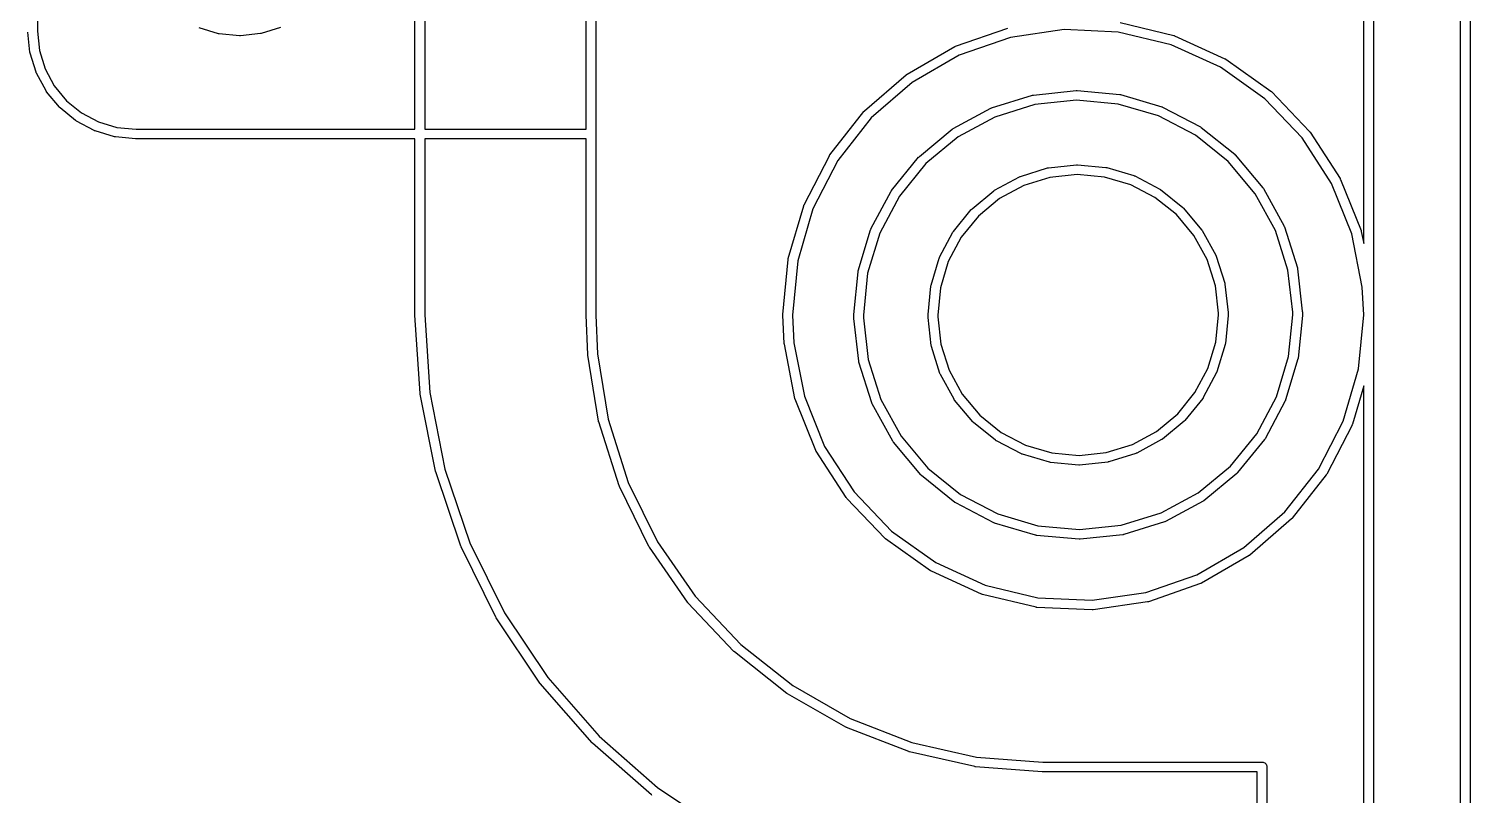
# Model space of a CAD drawing. Extents: x -9 to 156, y -358 to -97.
# Drawn here: x 134.04 to 156.38, y -119.94 to -108.07 of the extents above; entities that cross this region are included whole.
import ezdxf

# ---------------------------------------------------------------- set-up
doc = ezdxf.new("R2010")
doc.units = 0
doc.layers.add('BLACK', color=7, linetype='CONTINUOUS')

msp = doc.modelspace()

# ---------------------------------------------------------------- linework, layer by layer
at = {"layer": 'BLACK', "linetype": 'CONTINUOUS'}
for p, q in [((142.675, -109.625), (142.675, -100.825)), ((142.825, -100.754), (142.825, -109.696)), ((134.175, -103.125), (134.175, -108.096)), ((140.025, -109.625), (140.025, -103.125)), ((140.175, -103.054), (140.175, -109.625)), ((154.725, -111.395), (154.725, -103.504)), ((154.875, -103.575), (154.875, -181.425)), ((156.225, -181.425), (156.225, -103.575)), ((156.375, -103.504), (156.375, -181.496)), ((136.979, -108.144), (136.679, -108.055)), ((137.942, -108.047), (137.644, -108.139)), ((148.402, -108.338), (149.21, -108.057)), ((150.084, -108.081), (149.252, -108.201)), ((150.923, -108.119), (150.084, -108.081)), ((150.952, -107.972), (151.783, -108.172)), ((134.058, -108.43), (134.025, -108.119)), ((134.175, -108.096), (134.175, -108.1)), ((134.175, -108.1), (134.175, -108.104)), ((134.175, -108.104), (134.175, -108.107)), ((134.175, -108.107), (134.207, -108.407)), ((136.986, -108.145), (136.979, -108.144)), ((136.992, -108.146), (136.986, -108.145)), ((136.993, -108.146), (136.992, -108.146)), ((137.304, -108.175), (136.993, -108.146)), ((136.993, -108.146), (136.993, -108.146)), ((136.993, -108.146), (136.993, -108.146)), ((137.311, -108.175), (137.304, -108.175)), ((137.318, -108.175), (137.311, -108.175)), ((137.319, -108.175), (137.318, -108.175)), ((137.63, -108.142), (137.319, -108.175)), ((137.319, -108.175), (137.319, -108.175)), ((137.319, -108.175), (137.319, -108.175)), ((137.636, -108.141), (137.63, -108.142)), ((137.643, -108.139), (137.636, -108.141)), ((137.644, -108.139), (137.643, -108.139)), ((137.644, -108.139), (137.644, -108.139)), ((149.252, -108.201), (148.458, -108.477)), ((151.741, -108.316), (150.923, -108.119)), ((152.506, -108.664), (151.741, -108.316)), ((151.783, -108.172), (151.79, -108.174)), ((151.79, -108.174), (151.793, -108.176)), ((151.793, -108.176), (151.796, -108.177)), ((151.796, -108.177), (152.574, -108.531)), ((134.059, -108.436), (134.058, -108.43)), ((134.061, -108.443), (134.059, -108.436)), ((134.061, -108.444), (134.061, -108.443)), ((134.153, -108.742), (134.061, -108.444)), ((134.207, -108.407), (134.294, -108.691)), ((147.649, -108.772), (148.389, -108.344)), ((148.458, -108.477), (147.731, -108.898)), ((148.389, -108.344), (148.396, -108.34)), ((148.396, -108.34), (148.399, -108.339)), ((148.399, -108.339), (148.402, -108.338)), ((152.574, -108.531), (152.574, -108.531)), ((152.574, -108.531), (152.574, -108.531)), ((152.574, -108.531), (152.581, -108.534)), ((152.581, -108.534), (152.584, -108.536)), ((152.584, -108.536), (152.587, -108.538)), ((152.587, -108.538), (153.284, -109.032)), ((134.156, -108.748), (134.153, -108.742)), ((134.159, -108.755), (134.156, -108.748)), ((134.159, -108.756), (134.159, -108.755)), ((134.308, -109.03), (134.159, -108.756)), ((134.294, -108.691), (134.436, -108.953)), ((153.191, -109.151), (152.506, -108.664)), ((134.436, -108.953), (134.626, -109.182)), ((146.992, -109.34), (147.638, -108.78)), ((147.731, -108.898), (147.096, -109.449)), ((147.638, -108.78), (147.643, -108.775)), ((147.643, -108.775), (147.646, -108.774)), ((147.646, -108.774), (147.649, -108.772)), ((134.311, -109.036), (134.308, -109.03)), ((134.315, -109.042), (134.311, -109.036)), ((134.316, -109.043), (134.315, -109.042)), ((134.515, -109.283), (134.316, -109.043)), ((134.316, -109.043), (134.316, -109.043)), ((134.316, -109.043), (134.316, -109.043)), ((134.626, -109.182), (134.856, -109.37)), ((148.96, -109.294), (149.594, -109.098)), ((149.594, -109.098), (149.595, -109.097)), ((149.594, -109.098), (149.594, -109.098)), ((149.595, -109.097), (149.602, -109.096)), ((149.602, -109.096), (149.608, -109.095)), ((149.608, -109.095), (150.268, -109.025)), ((150.277, -109.175), (149.631, -109.243)), ((150.268, -109.025), (150.268, -109.025)), ((150.268, -109.025), (150.268, -109.025)), ((150.268, -109.025), (150.269, -109.025)), ((150.269, -109.025), (150.276, -109.025)), ((150.276, -109.025), (150.283, -109.025)), ((150.923, -109.234), (150.277, -109.175)), ((150.283, -109.025), (150.944, -109.086)), ((150.944, -109.086), (150.944, -109.086)), ((150.944, -109.086), (150.944, -109.086)), ((150.944, -109.086), (150.945, -109.086)), ((150.945, -109.086), (150.952, -109.087)), ((150.952, -109.087), (150.958, -109.088)), ((150.958, -109.088), (151.595, -109.276)), ((153.772, -109.758), (153.191, -109.151)), ((153.284, -109.032), (153.29, -109.037)), ((153.29, -109.037), (153.292, -109.039)), ((153.292, -109.039), (153.295, -109.042)), ((153.295, -109.042), (153.886, -109.659)), ((134.52, -109.288), (134.515, -109.283)), ((134.524, -109.293), (134.52, -109.288)), ((134.525, -109.293), (134.524, -109.293)), ((134.767, -109.491), (134.525, -109.293)), ((134.525, -109.293), (134.525, -109.293)), ((134.525, -109.293), (134.525, -109.293)), ((134.856, -109.37), (135.119, -109.51)), ((146.454, -110.023), (146.982, -109.35)), ((146.982, -109.35), (146.987, -109.345)), ((146.987, -109.345), (146.99, -109.343)), ((146.99, -109.343), (146.992, -109.34)), ((148.363, -109.615), (148.947, -109.3)), ((148.947, -109.3), (148.948, -109.299)), ((148.948, -109.299), (148.954, -109.297)), ((148.954, -109.297), (148.96, -109.294)), ((149.631, -109.243), (149.012, -109.435)), ((151.545, -109.417), (150.923, -109.234)), ((152.12, -109.718), (151.545, -109.417)), ((151.595, -109.276), (151.595, -109.276)), ((151.595, -109.276), (151.595, -109.276)), ((151.595, -109.276), (151.596, -109.276)), ((151.596, -109.276), (151.602, -109.279)), ((151.602, -109.279), (151.608, -109.281)), ((151.608, -109.281), (152.196, -109.589)), ((134.773, -109.495), (134.767, -109.491)), ((134.778, -109.498), (134.773, -109.495)), ((134.779, -109.499), (134.778, -109.498)), ((135.055, -109.645), (134.779, -109.499)), ((135.061, -109.648), (135.055, -109.645)), ((135.068, -109.651), (135.061, -109.648)), ((135.069, -109.651), (135.068, -109.651)), ((135.368, -109.741), (135.069, -109.651)), ((135.069, -109.651), (135.069, -109.651)), ((135.069, -109.651), (135.069, -109.651)), ((135.119, -109.51), (135.404, -109.596)), ((135.404, -109.596), (135.704, -109.625)), ((135.704, -109.625), (140.025, -109.625)), ((140.175, -109.625), (142.675, -109.625)), ((147.096, -109.449), (146.577, -110.11)), ((147.84, -110.046), (148.351, -109.623)), ((148.351, -109.623), (148.352, -109.623)), ((148.352, -109.623), (148.357, -109.619)), ((148.357, -109.619), (148.363, -109.615)), ((149.012, -109.435), (148.441, -109.744)), ((152.196, -109.589), (152.196, -109.589)), ((152.196, -109.589), (152.196, -109.589)), ((152.196, -109.589), (152.197, -109.589)), ((152.197, -109.589), (152.203, -109.593)), ((152.203, -109.593), (152.209, -109.597)), ((152.209, -109.597), (152.726, -110.012)), ((135.374, -109.743), (135.368, -109.741)), ((135.381, -109.744), (135.374, -109.743)), ((135.382, -109.744), (135.381, -109.744)), ((135.692, -109.775), (135.382, -109.744)), ((135.696, -109.775), (135.692, -109.775)), ((140.025, -109.775), (135.696, -109.775)), ((140.025, -112.496), (140.025, -109.775)), ((142.675, -109.775), (140.175, -109.775)), ((140.175, -109.775), (140.175, -112.496)), ((142.675, -112.496), (142.675, -109.775)), ((142.825, -109.696), (142.825, -109.7)), ((142.825, -109.7), (142.825, -109.704)), ((142.825, -109.704), (142.825, -112.496)), ((148.441, -109.744), (147.941, -110.157)), ((152.626, -110.125), (152.12, -109.718)), ((154.228, -110.464), (153.772, -109.758)), ((153.886, -109.659), (153.89, -109.665)), ((153.89, -109.665), (153.892, -109.668)), ((153.892, -109.668), (153.895, -109.67)), ((153.895, -109.67), (154.358, -110.388)), ((146.055, -110.795), (146.447, -110.035)), ((146.447, -110.035), (146.45, -110.028)), ((146.45, -110.028), (146.452, -110.026)), ((146.452, -110.026), (146.454, -110.023)), ((147.41, -110.571), (147.829, -110.057)), ((147.829, -110.057), (147.83, -110.056)), ((147.83, -110.056), (147.835, -110.051)), ((147.835, -110.051), (147.84, -110.046)), ((152.726, -110.012), (152.727, -110.013)), ((152.727, -110.013), (152.731, -110.018)), ((152.731, -110.018), (152.736, -110.023)), ((152.736, -110.023), (153.163, -110.531)), ((146.577, -110.11), (146.192, -110.857)), ((147.941, -110.157), (147.531, -110.66)), ((149.406, -110.354), (149.825, -110.224)), ((149.825, -110.224), (149.825, -110.224)), ((149.825, -110.224), (149.826, -110.224)), ((149.826, -110.224), (149.833, -110.223)), ((149.833, -110.223), (149.84, -110.221)), ((149.84, -110.221), (150.276, -110.175)), ((150.285, -110.325), (149.863, -110.37)), ((150.276, -110.175), (150.276, -110.175)), ((150.276, -110.175), (150.276, -110.175)), ((150.276, -110.175), (150.277, -110.175)), ((150.277, -110.175), (150.284, -110.175)), ((150.284, -110.175), (150.291, -110.175)), ((150.707, -110.364), (150.285, -110.325)), ((150.291, -110.175), (150.728, -110.215)), ((150.728, -110.215), (150.728, -110.215)), ((150.728, -110.215), (150.728, -110.215)), ((150.728, -110.215), (150.729, -110.215)), ((150.729, -110.215), (150.736, -110.217)), ((150.736, -110.217), (150.743, -110.218)), ((150.743, -110.218), (151.164, -110.342)), ((153.043, -110.622), (152.626, -110.125)), ((149.006, -110.569), (149.392, -110.36)), ((149.457, -110.495), (149.084, -110.697)), ((149.392, -110.36), (149.393, -110.359)), ((149.393, -110.359), (149.4, -110.357)), ((149.4, -110.357), (149.406, -110.354)), ((149.863, -110.37), (149.457, -110.495)), ((151.115, -110.484), (150.707, -110.364)), ((151.491, -110.68), (151.115, -110.484)), ((151.164, -110.342), (151.165, -110.342)), ((151.165, -110.342), (151.171, -110.345)), ((151.171, -110.345), (151.178, -110.347)), ((151.178, -110.347), (151.567, -110.551)), ((153.163, -110.531), (153.163, -110.531)), ((153.163, -110.531), (153.163, -110.531)), ((153.163, -110.531), (153.164, -110.532)), ((153.164, -110.532), (153.167, -110.537)), ((153.167, -110.537), (153.171, -110.543)), ((153.171, -110.543), (153.491, -111.124)), ((154.542, -111.243), (154.228, -110.464)), ((154.358, -110.388), (154.362, -110.395)), ((154.362, -110.395), (154.363, -110.398)), ((154.363, -110.398), (154.365, -110.401)), ((154.365, -110.401), (154.684, -111.194)), ((147.09, -111.169), (147.402, -110.583)), ((147.531, -110.66), (147.226, -111.233)), ((147.402, -110.582), (147.406, -110.577)), ((147.402, -110.583), (147.402, -110.582)), ((147.406, -110.577), (147.41, -110.571)), ((148.656, -110.857), (148.994, -110.577)), ((149.084, -110.697), (148.757, -110.968)), ((148.994, -110.577), (148.995, -110.576)), ((148.994, -110.577), (148.994, -110.577)), ((148.994, -110.577), (148.994, -110.577)), ((148.995, -110.576), (149, -110.573)), ((149, -110.573), (149.006, -110.569)), ((151.822, -110.946), (151.491, -110.68)), ((151.567, -110.551), (151.567, -110.551)), ((151.567, -110.551), (151.568, -110.551)), ((151.568, -110.551), (151.573, -110.555)), ((151.573, -110.555), (151.579, -110.559)), ((151.579, -110.559), (151.921, -110.834)), ((153.356, -111.19), (153.043, -110.622)), ((145.809, -111.628), (146.05, -110.808)), ((146.192, -110.857), (145.955, -111.663)), ((146.05, -110.808), (146.052, -110.801)), ((146.052, -110.801), (146.054, -110.798)), ((146.054, -110.798), (146.055, -110.795)), ((148.368, -111.207), (148.645, -110.867)), ((148.757, -110.968), (148.489, -111.297)), ((148.645, -110.867), (148.646, -110.866)), ((148.646, -110.866), (148.651, -110.862)), ((148.651, -110.862), (148.656, -110.857)), ((152.094, -111.271), (151.822, -110.946)), ((151.921, -110.834), (151.922, -110.835)), ((151.922, -110.835), (151.927, -110.839)), ((151.927, -110.839), (151.932, -110.844)), ((151.932, -110.844), (152.214, -111.181)), ((146.893, -111.818), (147.085, -111.183)), ((147.085, -111.182), (147.088, -111.175)), ((147.085, -111.183), (147.085, -111.182)), ((147.088, -111.175), (147.09, -111.169)), ((148.154, -111.607), (148.36, -111.22)), ((148.36, -111.219), (148.364, -111.213)), ((148.36, -111.22), (148.36, -111.219)), ((148.36, -111.22), (148.36, -111.22)), ((148.36, -111.22), (148.36, -111.22)), ((148.364, -111.213), (148.368, -111.207)), ((152.214, -111.181), (152.215, -111.181)), ((152.215, -111.181), (152.218, -111.187)), ((152.218, -111.187), (152.222, -111.193)), ((152.222, -111.193), (152.434, -111.577)), ((153.552, -111.809), (153.356, -111.19)), ((153.491, -111.124), (153.491, -111.124)), ((153.491, -111.124), (153.491, -111.124)), ((153.491, -111.124), (153.491, -111.125)), ((153.491, -111.125), (153.494, -111.132)), ((153.494, -111.132), (153.497, -111.138)), ((153.497, -111.138), (153.697, -111.77)), ((154.684, -111.194), (154.687, -111.201)), ((154.687, -111.201), (154.687, -111.204)), ((154.687, -111.204), (154.688, -111.208)), ((154.688, -111.208), (154.725, -111.395)), ((147.226, -111.233), (147.039, -111.854)), ((148.489, -111.297), (148.289, -111.671)), ((152.299, -111.643), (152.094, -111.271)), ((154.704, -112.07), (154.542, -111.243)), ((145.725, -112.493), (145.807, -111.642)), ((145.807, -111.642), (145.808, -111.635)), ((145.808, -111.635), (145.809, -111.631)), ((145.809, -111.631), (145.809, -111.628)), ((145.955, -111.663), (145.875, -112.502)), ((148.021, -112.041), (148.148, -111.621)), ((148.148, -111.62), (148.151, -111.614)), ((148.148, -111.621), (148.148, -111.62)), ((148.151, -111.614), (148.154, -111.607)), ((152.427, -112.048), (152.299, -111.643)), ((152.434, -111.577), (152.434, -111.578)), ((152.434, -111.578), (152.437, -111.585)), ((152.437, -111.585), (152.44, -111.591)), ((152.44, -111.591), (152.572, -112.01)), ((146.825, -112.493), (146.89, -111.832)), ((146.89, -111.831), (146.892, -111.825)), ((146.89, -111.832), (146.89, -111.831)), ((146.89, -111.832), (146.89, -111.832)), ((146.89, -111.832), (146.89, -111.832)), ((146.892, -111.825), (146.893, -111.818)), ((147.039, -111.854), (146.975, -112.503)), ((148.289, -111.671), (148.167, -112.078)), ((153.625, -112.457), (153.552, -111.809)), ((153.697, -111.77), (153.697, -111.77)), ((153.697, -111.77), (153.697, -111.77)), ((153.697, -111.77), (153.698, -111.771)), ((153.698, -111.771), (153.699, -111.778)), ((153.699, -111.778), (153.7, -111.785)), ((153.7, -111.785), (153.774, -112.444)), ((147.975, -112.493), (148.018, -112.056)), ((148.018, -112.055), (148.02, -112.048)), ((148.018, -112.056), (148.018, -112.055)), ((148.018, -112.056), (148.018, -112.056)), ((148.018, -112.056), (148.018, -112.056)), ((148.02, -112.048), (148.021, -112.041)), ((148.167, -112.078), (148.125, -112.503)), ((152.475, -112.473), (152.427, -112.048)), ((152.572, -112.01), (152.572, -112.01)), ((152.572, -112.01), (152.572, -112.01)), ((152.572, -112.01), (152.573, -112.011)), ((152.573, -112.011), (152.574, -112.017)), ((152.574, -112.017), (152.575, -112.024)), ((152.575, -112.024), (152.624, -112.46)), ((154.725, -112.498), (154.704, -112.07)), ((140.025, -112.5), (140.025, -112.496)), ((140.025, -112.506), (140.025, -112.5)), ((140.105, -113.719), (140.025, -112.506)), ((140.175, -112.496), (140.175, -112.5)), ((140.175, -112.5), (140.175, -112.501)), ((140.175, -112.501), (140.254, -113.704)), ((142.675, -112.5), (142.675, -112.496)), ((142.675, -112.505), (142.675, -112.5)), ((142.702, -113.113), (142.675, -112.505)), ((142.825, -112.496), (142.825, -112.5)), ((142.825, -112.5), (142.825, -112.502)), ((142.825, -112.502), (142.851, -113.102)), ((145.725, -112.495), (145.725, -112.493)), ((145.725, -112.496), (145.725, -112.495)), ((145.725, -112.504), (145.725, -112.496)), ((145.747, -112.943), (145.725, -112.504)), ((145.875, -112.502), (145.896, -112.93)), ((146.825, -112.496), (146.825, -112.493)), ((146.825, -112.499), (146.825, -112.496)), ((146.825, -112.501), (146.825, -112.499)), ((146.825, -112.548), (146.825, -112.501)), ((146.826, -112.551), (146.825, -112.548)), ((146.826, -112.555), (146.826, -112.551)), ((146.826, -112.556), (146.826, -112.555)), ((146.9, -113.215), (146.826, -112.556)), ((146.975, -112.503), (146.975, -112.543)), ((146.975, -112.543), (147.048, -113.191)), ((147.975, -112.496), (147.975, -112.493)), ((147.975, -112.499), (147.975, -112.496)), ((147.975, -112.501), (147.975, -112.499)), ((147.975, -112.532), (147.975, -112.501)), ((147.976, -112.535), (147.975, -112.532)), ((147.976, -112.539), (147.976, -112.535)), ((147.976, -112.54), (147.976, -112.539)), ((148.025, -112.976), (147.976, -112.54)), ((148.125, -112.503), (148.125, -112.527)), ((148.125, -112.527), (148.173, -112.952)), ((152.433, -112.922), (152.475, -112.497)), ((152.475, -112.497), (152.475, -112.473)), ((152.625, -112.507), (152.582, -112.944)), ((152.624, -112.46), (152.624, -112.461)), ((152.624, -112.461), (152.624, -112.465)), ((152.624, -112.465), (152.625, -112.468)), ((152.625, -112.468), (152.625, -112.499)), ((152.625, -112.499), (152.625, -112.501)), ((152.625, -112.501), (152.625, -112.504)), ((152.625, -112.504), (152.625, -112.507)), ((153.561, -113.146), (153.625, -112.497)), ((153.625, -112.497), (153.625, -112.457)), ((153.775, -112.507), (153.71, -113.168)), ((153.774, -112.444), (153.774, -112.445)), ((153.774, -112.445), (153.774, -112.449)), ((153.774, -112.449), (153.775, -112.452)), ((153.775, -112.452), (153.775, -112.499)), ((153.775, -112.499), (153.775, -112.501)), ((153.775, -112.501), (153.775, -112.504)), ((153.775, -112.504), (153.775, -112.507)), ((154.645, -113.337), (154.725, -112.498)), ((145.747, -112.945), (145.747, -112.943)), ((145.747, -112.946), (145.747, -112.945)), ((145.748, -112.953), (145.747, -112.946)), ((145.912, -113.792), (145.748, -112.953)), ((145.896, -112.93), (146.058, -113.757)), ((148.026, -112.983), (148.025, -112.976)), ((148.027, -112.989), (148.026, -112.983)), ((148.028, -112.99), (148.027, -112.989)), ((148.16, -113.409), (148.028, -112.99)), ((148.028, -112.99), (148.028, -112.99)), ((148.028, -112.99), (148.028, -112.99)), ((148.173, -112.952), (148.301, -113.357)), ((152.311, -113.329), (152.433, -112.922)), ((152.579, -112.959), (152.452, -113.379)), ((152.58, -112.952), (152.579, -112.959)), ((152.582, -112.945), (152.58, -112.952)), ((152.582, -112.944), (152.582, -112.944)), ((152.582, -112.944), (152.582, -112.944)), ((152.582, -112.944), (152.582, -112.945)), ((142.702, -113.117), (142.702, -113.113)), ((142.702, -113.12), (142.702, -113.117)), ((142.703, -113.122), (142.702, -113.12)), ((142.869, -114.146), (142.703, -113.122)), ((142.851, -113.102), (143.017, -114.117)), ((146.901, -113.222), (146.9, -113.215)), ((146.902, -113.229), (146.901, -113.222)), ((146.903, -113.23), (146.902, -113.229)), ((147.103, -113.862), (146.903, -113.23)), ((146.903, -113.23), (146.903, -113.23)), ((146.903, -113.23), (146.903, -113.23)), ((147.048, -113.191), (147.244, -113.81)), ((153.374, -113.767), (153.561, -113.146)), ((153.707, -113.182), (153.515, -113.817)), ((153.708, -113.175), (153.707, -113.182)), ((153.71, -113.169), (153.708, -113.175)), ((153.71, -113.168), (153.71, -113.169)), ((148.163, -113.415), (148.16, -113.409)), ((148.166, -113.422), (148.163, -113.415)), ((148.166, -113.423), (148.166, -113.422)), ((148.378, -113.807), (148.166, -113.423)), ((148.301, -113.357), (148.506, -113.729)), ((152.111, -113.703), (152.311, -113.329)), ((152.446, -113.393), (152.24, -113.78)), ((152.449, -113.386), (152.446, -113.393)), ((152.452, -113.38), (152.449, -113.386)), ((152.452, -113.379), (152.452, -113.38)), ((154.408, -114.143), (154.645, -113.337)), ((154.725, -113.596), (154.55, -114.192)), ((154.725, -181.496), (154.725, -113.596)), ((140.106, -113.729), (140.105, -113.719)), ((140.105, -113.719), (140.105, -113.719)), ((140.343, -114.922), (140.106, -113.729)), ((140.254, -113.704), (140.489, -114.888)), ((145.913, -113.796), (145.912, -113.792)), ((145.913, -113.799), (145.913, -113.796)), ((145.916, -113.806), (145.913, -113.799)), ((146.235, -114.599), (145.916, -113.806)), ((146.058, -113.757), (146.372, -114.536)), ((147.106, -113.868), (147.103, -113.862)), ((147.109, -113.875), (147.106, -113.868)), ((147.109, -113.876), (147.109, -113.875)), ((147.429, -114.457), (147.109, -113.876)), ((147.109, -113.876), (147.109, -113.876)), ((147.109, -113.876), (147.109, -113.876)), ((147.244, -113.81), (147.557, -114.378)), ((148.382, -113.813), (148.378, -113.807)), ((148.385, -113.819), (148.382, -113.813)), ((148.386, -113.819), (148.385, -113.819)), ((148.668, -114.156), (148.386, -113.819)), ((148.386, -113.819), (148.386, -113.819)), ((148.386, -113.819), (148.386, -113.819)), ((148.506, -113.729), (148.778, -114.054)), ((151.843, -114.032), (152.111, -113.703)), ((152.232, -113.793), (151.955, -114.133)), ((152.236, -113.787), (152.232, -113.793)), ((152.24, -113.781), (152.236, -113.787)), ((152.24, -113.78), (152.24, -113.78)), ((152.24, -113.78), (152.24, -113.78)), ((152.24, -113.78), (152.24, -113.781)), ((153.069, -114.34), (153.374, -113.767)), ((153.51, -113.831), (153.198, -114.417)), ((153.512, -113.825), (153.51, -113.831)), ((153.515, -113.818), (153.512, -113.825)), ((153.515, -113.817), (153.515, -113.818)), ((143.017, -114.117), (143.329, -115.094)), ((148.778, -114.054), (149.109, -114.32)), ((151.516, -114.303), (151.843, -114.032)), ((142.87, -114.151), (142.869, -114.146)), ((142.871, -114.155), (142.87, -114.151)), ((142.872, -114.157), (142.871, -114.155)), ((143.188, -115.145), (142.872, -114.157)), ((148.673, -114.161), (148.668, -114.156)), ((148.678, -114.165), (148.673, -114.161)), ((148.679, -114.166), (148.678, -114.165)), ((149.021, -114.441), (148.679, -114.166)), ((148.679, -114.166), (148.679, -114.166)), ((148.679, -114.166), (148.679, -114.166)), ((149.109, -114.32), (149.485, -114.516)), ((151.143, -114.505), (151.516, -114.303)), ((151.944, -114.143), (151.606, -114.423)), ((151.949, -114.138), (151.944, -114.143)), ((151.954, -114.134), (151.949, -114.138)), ((151.955, -114.133), (151.954, -114.134)), ((152.659, -114.843), (153.069, -114.34)), ((154.023, -114.89), (154.408, -114.143)), ((154.545, -114.205), (154.153, -114.965)), ((154.546, -114.202), (154.545, -114.205)), ((154.548, -114.199), (154.546, -114.202)), ((154.55, -114.192), (154.548, -114.199)), ((146.372, -114.536), (146.828, -115.242)), ((147.433, -114.463), (147.429, -114.457)), ((147.436, -114.468), (147.433, -114.463)), ((147.437, -114.469), (147.436, -114.468)), ((147.864, -114.977), (147.437, -114.469)), ((147.437, -114.469), (147.437, -114.469)), ((147.437, -114.469), (147.437, -114.469)), ((147.557, -114.378), (147.974, -114.875)), ((149.027, -114.445), (149.021, -114.441)), ((149.032, -114.449), (149.027, -114.445)), ((149.033, -114.449), (149.032, -114.449)), ((149.422, -114.653), (149.033, -114.449)), ((149.033, -114.449), (149.033, -114.449)), ((149.033, -114.449), (149.033, -114.449)), ((149.485, -114.516), (149.893, -114.636)), ((150.737, -114.63), (151.143, -114.505)), ((151.594, -114.431), (151.208, -114.64)), ((151.6, -114.427), (151.594, -114.431)), ((151.605, -114.424), (151.6, -114.427)), ((151.606, -114.423), (151.605, -114.424)), ((151.606, -114.423), (151.606, -114.423)), ((151.606, -114.423), (151.606, -114.423)), ((153.19, -114.429), (152.771, -114.943)), ((153.194, -114.423), (153.19, -114.429)), ((153.198, -114.418), (153.194, -114.423)), ((153.198, -114.417), (153.198, -114.417)), ((153.198, -114.417), (153.198, -114.417)), ((153.198, -114.417), (153.198, -114.418)), ((146.237, -114.602), (146.235, -114.599)), ((146.238, -114.605), (146.237, -114.602)), ((146.242, -114.612), (146.238, -114.605)), ((146.705, -115.33), (146.242, -114.612)), ((149.429, -114.655), (149.422, -114.653)), ((149.435, -114.658), (149.429, -114.655)), ((149.436, -114.658), (149.435, -114.658)), ((149.857, -114.782), (149.436, -114.658)), ((149.864, -114.783), (149.857, -114.782)), ((149.871, -114.785), (149.864, -114.783)), ((149.872, -114.785), (149.871, -114.785)), ((150.309, -114.825), (149.872, -114.785)), ((149.872, -114.785), (149.872, -114.785)), ((149.872, -114.785), (149.872, -114.785)), ((149.893, -114.636), (150.315, -114.675)), ((150.315, -114.675), (150.737, -114.63)), ((150.76, -114.779), (150.324, -114.825)), ((150.767, -114.777), (150.76, -114.779)), ((150.774, -114.776), (150.767, -114.777)), ((150.775, -114.776), (150.774, -114.776)), ((151.194, -114.646), (150.775, -114.776)), ((150.775, -114.776), (150.775, -114.776)), ((151.2, -114.643), (151.194, -114.646)), ((151.207, -114.641), (151.2, -114.643)), ((151.208, -114.64), (151.207, -114.641)), ((140.344, -114.924), (140.343, -114.922)), ((140.346, -114.931), (140.344, -114.924)), ((140.737, -116.083), (140.346, -114.931)), ((140.489, -114.888), (140.877, -116.03)), ((147.869, -114.982), (147.864, -114.977)), ((147.873, -114.987), (147.869, -114.982)), ((147.874, -114.988), (147.873, -114.987)), ((148.391, -115.403), (147.874, -114.988)), ((147.874, -114.988), (147.874, -114.988)), ((147.874, -114.988), (147.874, -114.988)), ((147.974, -114.875), (148.48, -115.282)), ((150.316, -114.825), (150.309, -114.825)), ((150.323, -114.825), (150.316, -114.825)), ((150.324, -114.825), (150.323, -114.825)), ((150.324, -114.825), (150.324, -114.825)), ((150.324, -114.825), (150.324, -114.825)), ((152.159, -115.256), (152.659, -114.843)), ((152.76, -114.954), (152.249, -115.377)), ((152.765, -114.949), (152.76, -114.954)), ((152.77, -114.944), (152.765, -114.949)), ((152.771, -114.943), (152.77, -114.944)), ((153.504, -115.551), (154.023, -114.89)), ((154.146, -114.977), (153.618, -115.65)), ((154.148, -114.974), (154.146, -114.977)), ((154.15, -114.972), (154.148, -114.974)), ((154.153, -114.965), (154.15, -114.972)), ((143.19, -115.149), (143.188, -115.145)), ((143.192, -115.154), (143.19, -115.149)), ((143.192, -115.155), (143.192, -115.154)), ((143.651, -116.086), (143.192, -115.155)), ((143.329, -115.094), (143.783, -116.015)), ((146.708, -115.332), (146.705, -115.33)), ((146.71, -115.335), (146.708, -115.332)), ((146.714, -115.341), (146.71, -115.335)), ((147.305, -115.958), (146.714, -115.341)), ((146.714, -115.341), (146.714, -115.341)), ((146.714, -115.341), (146.714, -115.341)), ((146.828, -115.242), (147.409, -115.849)), ((148.397, -115.407), (148.391, -115.403)), ((148.403, -115.411), (148.397, -115.407)), ((148.404, -115.411), (148.403, -115.411)), ((148.992, -115.719), (148.404, -115.411)), ((148.404, -115.411), (148.404, -115.411)), ((148.404, -115.411), (148.404, -115.411)), ((148.48, -115.282), (149.055, -115.583)), ((151.588, -115.565), (152.159, -115.256)), ((152.237, -115.385), (151.653, -115.7)), ((152.243, -115.381), (152.237, -115.385)), ((152.248, -115.377), (152.243, -115.381)), ((152.249, -115.377), (152.248, -115.377)), ((152.249, -115.377), (152.249, -115.377)), ((152.249, -115.377), (152.249, -115.377)), ((149.055, -115.583), (149.677, -115.766)), ((150.969, -115.757), (151.588, -115.565)), ((152.869, -116.102), (153.504, -115.551)), ((153.608, -115.66), (152.962, -116.22)), ((153.61, -115.657), (153.608, -115.66)), ((153.613, -115.655), (153.61, -115.657)), ((153.618, -115.65), (153.613, -115.655)), ((147.409, -115.849), (148.094, -116.336)), ((148.998, -115.721), (148.992, -115.719)), ((149.004, -115.724), (148.998, -115.721)), ((149.005, -115.724), (149.004, -115.724)), ((149.642, -115.912), (149.005, -115.724)), ((149.677, -115.766), (150.323, -115.825)), ((150.323, -115.825), (150.969, -115.757)), ((150.992, -115.905), (150.332, -115.975)), ((150.998, -115.904), (150.992, -115.905)), ((151.005, -115.903), (150.998, -115.904)), ((151.006, -115.902), (151.005, -115.903)), ((151.64, -115.706), (151.006, -115.902)), ((151.646, -115.703), (151.64, -115.706)), ((151.652, -115.701), (151.646, -115.703)), ((151.653, -115.7), (151.652, -115.701)), ((151.653, -115.7), (151.653, -115.7)), ((151.653, -115.7), (151.653, -115.7)), ((140.739, -116.089), (140.737, -116.083)), ((140.741, -116.092), (140.739, -116.089)), ((141.279, -117.183), (140.741, -116.092)), ((140.877, -116.03), (141.411, -117.112)), ((143.654, -116.09), (143.651, -116.086)), ((143.656, -116.094), (143.654, -116.09)), ((143.657, -116.096), (143.656, -116.094)), ((144.248, -116.948), (143.657, -116.096)), ((143.783, -116.015), (144.368, -116.858)), ((147.308, -115.961), (147.305, -115.958)), ((147.31, -115.963), (147.308, -115.961)), ((147.316, -115.968), (147.31, -115.963)), ((148.013, -116.462), (147.316, -115.968)), ((149.648, -115.913), (149.642, -115.912)), ((149.655, -115.914), (149.648, -115.913)), ((149.656, -115.914), (149.655, -115.914)), ((150.317, -115.975), (149.656, -115.914)), ((149.656, -115.914), (149.656, -115.914)), ((149.656, -115.914), (149.656, -115.914)), ((150.324, -115.975), (150.317, -115.975)), ((150.331, -115.975), (150.324, -115.975)), ((150.332, -115.975), (150.331, -115.975)), ((150.332, -115.975), (150.332, -115.975)), ((150.332, -115.975), (150.332, -115.975)), ((152.142, -116.523), (152.869, -116.102)), ((148.094, -116.336), (148.859, -116.684)), ((152.951, -116.228), (152.211, -116.656)), ((152.954, -116.226), (152.951, -116.228)), ((152.957, -116.225), (152.954, -116.226)), ((152.962, -116.22), (152.957, -116.225)), ((148.016, -116.464), (148.013, -116.462)), ((148.019, -116.466), (148.016, -116.464)), ((148.026, -116.469), (148.019, -116.466)), ((148.804, -116.823), (148.026, -116.469)), ((148.026, -116.469), (148.026, -116.469)), ((148.026, -116.469), (148.026, -116.469)), ((151.348, -116.799), (152.142, -116.523)), ((148.859, -116.684), (149.677, -116.881)), ((150.516, -116.919), (151.348, -116.799)), ((152.198, -116.662), (151.39, -116.943)), ((152.201, -116.661), (152.198, -116.662)), ((152.204, -116.66), (152.201, -116.661)), ((152.211, -116.656), (152.204, -116.66)), ((144.251, -116.952), (144.248, -116.948)), ((144.254, -116.955), (144.251, -116.952)), ((144.255, -116.957), (144.254, -116.955)), ((144.966, -117.712), (144.255, -116.957)), ((144.368, -116.858), (145.072, -117.605)), ((148.807, -116.824), (148.804, -116.823)), ((148.81, -116.826), (148.807, -116.824)), ((148.817, -116.828), (148.81, -116.826)), ((149.648, -117.028), (148.817, -116.828)), ((148.817, -116.828), (148.817, -116.828)), ((148.817, -116.828), (148.817, -116.828)), ((149.677, -116.881), (150.516, -116.919)), ((151.377, -116.946), (150.531, -117.069)), ((151.38, -116.945), (151.377, -116.946)), ((151.383, -116.945), (151.38, -116.945)), ((151.39, -116.943), (151.383, -116.945)), ((141.284, -117.192), (141.279, -117.183)), ((141.959, -118.203), (141.284, -117.192)), ((141.411, -117.112), (142.081, -118.116)), ((149.652, -117.029), (149.648, -117.028)), ((149.655, -117.029), (149.652, -117.029)), ((149.662, -117.03), (149.655, -117.029)), ((150.516, -117.07), (149.662, -117.03)), ((150.52, -117.069), (150.516, -117.07)), ((150.523, -117.07), (150.52, -117.069)), ((150.531, -117.069), (150.523, -117.07)), ((145.072, -117.605), (145.878, -118.241)), ((144.97, -117.715), (144.966, -117.712)), ((144.973, -117.719), (144.97, -117.715)), ((144.974, -117.72), (144.973, -117.719)), ((145.789, -118.362), (144.974, -117.72)), ((142.081, -118.116), (142.877, -119.023)), ((141.965, -118.211), (141.959, -118.203)), ((142.768, -119.126), (141.965, -118.211)), ((145.793, -118.365), (145.789, -118.362)), ((145.797, -118.367), (145.793, -118.365)), ((145.798, -118.368), (145.797, -118.367)), ((145.878, -118.241), (146.769, -118.75)), ((146.699, -118.883), (145.798, -118.368)), ((146.769, -118.75), (147.725, -119.122)), ((142.877, -119.023), (143.784, -119.819)), ((146.703, -118.885), (146.699, -118.883)), ((146.707, -118.887), (146.703, -118.885)), ((146.709, -118.888), (146.707, -118.887)), ((147.676, -119.264), (146.709, -118.888)), ((142.771, -119.129), (142.768, -119.126)), ((142.774, -119.132), (142.771, -119.129)), ((143.689, -119.935), (142.774, -119.132)), ((147.725, -119.122), (148.726, -119.349)), ((147.681, -119.265), (147.676, -119.264)), ((147.685, -119.267), (147.681, -119.265)), ((147.687, -119.267), (147.685, -119.267)), ((148.699, -119.496), (147.687, -119.267)), ((148.726, -119.349), (149.753, -119.425)), ((149.753, -119.425), (153.146, -119.425)), ((153.146, -119.425), (153.15, -119.425)), ((153.15, -119.425), (153.154, -119.425)), ((153.154, -119.425), (153.165, -119.426)), ((153.165, -119.426), (153.179, -119.43)), ((153.179, -119.43), (153.192, -119.437)), ((153.192, -119.437), (153.203, -119.447)), ((153.203, -119.447), (153.213, -119.458)), ((153.213, -119.458), (153.22, -119.471)), ((153.22, -119.471), (153.224, -119.485)), ((148.703, -119.497), (148.699, -119.496)), ((148.708, -119.498), (148.703, -119.497)), ((148.71, -119.498), (148.708, -119.498)), ((149.744, -119.575), (148.71, -119.498)), ((149.746, -119.575), (149.744, -119.575)), ((153.075, -119.575), (149.746, -119.575)), ((153.075, -174.725), (153.075, -119.575)), ((153.224, -119.485), (153.225, -119.5)), ((153.225, -119.5), (153.225, -119.504)), ((153.225, -119.504), (153.225, -174.796)), ((143.784, -119.819), (144.788, -120.489)), ((143.697, -119.941), (143.689, -119.935))]:
    msp.add_line(p, q, dxfattribs=at)

doc.saveas('drawing.dxf')
